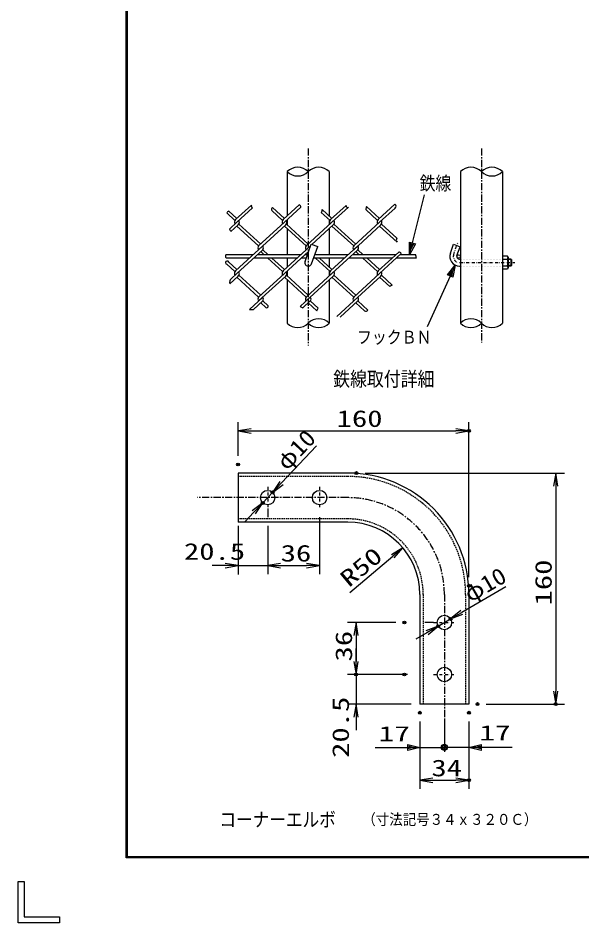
# Model space of a CAD drawing. Units: millimetres, scale not verified, with parts at other scales. Extents: x -4425 to 4425, y -3150 to 3150.
# Drawn here: x -4425 to -2471, y -3150 to -16 of the extents above; entities that cross this region are included whole.
import ezdxf
from ezdxf.enums import TextEntityAlignment as Align

# ---------------------------------------------------------------- set-up
doc = ezdxf.new("R2010")
doc.units = ezdxf.units.MM
doc.header["$LTSCALE"] = 20
doc.header["$PDMODE"] = 32
doc.header["$PDSIZE"] = 10
for name, pattern in [('USER1', [2, 1.25, -0.25, 0.25, -0.25]), ('USER2', [0.26, 0.01, -0.25]), ('USER3', [1.01, 0.5, -0.25, 0.01, -0.25]), ('USER4', [0.375, 0.25, -0.125])]:
    doc.linetypes.add(name, pattern=pattern)
for name, color, linetype, lineweight in [('0-0_1', 7, 'Continuous', 25), ('0-1_EXTCNT-L', 1, 'Continuous', 25), ('0-2_0', 7, 'Continuous', 25), ('0-4_Hatch', 8, 'Continuous', 25), ('0-5_WAKU', 7, 'Continuous', 25)]:
    doc.layers.add(name, color=color, linetype=linetype, lineweight=lineweight)
doc.layers.add('0-3_DEFPOINTS', color=7, linetype='Continuous')
doc.styles.add('ＭＳ ゴシック', font='')
doc.styles.get('ＭＳ ゴシック').set_extended_font_data('MS Gothic')

# ---------------------------------------------------------------- blocks, each defined once
blk = doc.blocks.new('DARROWS')
at = {"layer": '0-2_0', "color": 2}
blk.add_line((0, 0), (-19.982, 0), dxfattribs=at)
blk.add_lwpolyline([(-20, -3.333), (0, 0), (-20, 3.333)], dxfattribs=at)

msp = doc.modelspace()

# ---------------------------------------------------------------- linework, layer by layer
at = {"layer": '0-0_1', "color": 4, "linetype": 'USER1'}
for p, q in [((-3419.05, -467.58), (-3419.05, -1150.43)), ((-2819.05, -467.58), (-2819.05, -1139.73)), ((-3282.27, -1677.29), (-3803.27, -1677.29)), ((-2947.27, -2012.29), (-2947.27, -2441.63))]:
    msp.add_line(p, q, dxfattribs=at)
at = {"layer": '0-0_1'}
for p, q in [((-3491.95, -548.07), (-3491.95, -701.42)), ((-3346.15, -548.07), (-3346.15, -701.74)), ((-2891.95, -548.07), (-2891.95, -1073.07)), ((-2746.15, -548.07), (-2746.15, -1073.07)), ((-3666.38, -710.27), (-3694.37, -684.63)), ((-3670.99, -714.5), (-3616.3, -664.38)), ((-3666.38, -723.46), (-3611.86, -673.5)), ((-3508.43, -717.21), (-3545.49, -683.25)), ((-3501.61, -710.27), (-3542.72, -672.6)), ((-3506.22, -714.5), (-3450.53, -663.47)), ((-3501.61, -723.46), (-3444.39, -671.03)), ((-3343.66, -717.21), (-3374.23, -689.19)), ((-3336.84, -710.27), (-3371.08, -678.89)), ((-3341.45, -714.5), (-3287.87, -665.41)), ((-3336.84, -723.46), (-3279.71, -671.11)), ((-3178.89, -717.21), (-3219.82, -679.7)), ((-3172.07, -710.27), (-3216.97, -669.12)), ((-3176.68, -714.5), (-3118.62, -661.3)), ((-3172.07, -723.46), (-3118.32, -674.21)), ((-3673.2, -717.21), (-3701.35, -691.41)), ((-3491.95, -714.61), (-3491.95, -732.31)), ((-3346.15, -714.92), (-3346.15, -731.99)), ((-3666.38, -723.46), (-3691.33, -746.33)), ((-3661.77, -732.42), (-3687.57, -756.06)), ((-3666.38, -736.64), (-3591.19, -805.54)), ((-3659.56, -729.71), (-3583.99, -798.95)), ((-3501.61, -723.46), (-3591.19, -805.54)), ((-3497, -732.42), (-3591.16, -818.7)), ((-3501.61, -736.64), (-3426.42, -805.54)), ((-3494.79, -729.71), (-3419.22, -798.95)), ((-3491.95, -745.49), (-3491.95, -836.07)), ((-3336.84, -723.46), (-3426.42, -805.54)), ((-3332.22, -732.42), (-3406.59, -800.56)), ((-3346.15, -745.18), (-3346.15, -836.07)), ((-3336.84, -736.64), (-3261.64, -805.54)), ((-3330.01, -729.71), (-3254.45, -798.95)), ((-3172.07, -723.46), (-3261.64, -805.54)), ((-3167.45, -732.42), (-3261.61, -818.7)), ((-3172.07, -736.64), (-3111.19, -792.42)), ((-3165.24, -729.71), (-3111.69, -778.78)), ((-3670.99, -891.85), (-3576.83, -805.57)), ((-3410.31, -803.97), (-3426.39, -818.7)), ((-3407.77, -867.17), (-3386.23, -807.97)), ((-3341.45, -891.85), (-3247.28, -805.57)), ((-2926.33, -830.78), (-2915.1, -799.93)), ((-2915.1, -799.93), (-2892.55, -808.14)), ((-2903.78, -838.99), (-2892.55, -808.14)), ((-3610.11, -836.07), (-3705.25, -836.07)), ((-3666.38, -900.81), (-3576.8, -818.73)), ((-3445.34, -836.07), (-3595.72, -836.07)), ((-3572.26, -836.07), (-3583.99, -825.32)), ((-3557.87, -836.07), (-3576.8, -818.73)), ((-3506.22, -891.85), (-3426.39, -818.7)), ((-3501.61, -900.81), (-3417.51, -823.75)), ((-3421.99, -836.07), (-3430.95, -836.07)), ((-3280.57, -836.07), (-3396.45, -836.07)), ((-3393.1, -836.07), (-3395.61, -833.77)), ((-3336.84, -900.81), (-3247.26, -818.73)), ((-3115.8, -836.07), (-3266.18, -836.07)), ((-3242.72, -836.07), (-3254.45, -825.32)), ((-3228.33, -836.07), (-3247.26, -818.73)), ((-3176.68, -891.85), (-3105.6, -826.72)), ((-3172.07, -900.81), (-3096.73, -831.77)), ((-3046.24, -836.07), (-3101.41, -836.07)), ((-2728.38, -840.57), (-2746.15, -840.57)), ((-2746.15, -840.57), (-2746.15, -885.57)), ((-2726.65, -844.32), (-2728.38, -840.57)), ((-3623.21, -848.07), (-3704.05, -848.07)), ((-3673.2, -894.56), (-3701.08, -869.01)), ((-3666.38, -887.63), (-3694.71, -861.66)), ((-3458.44, -848.07), (-3608.82, -848.07)), ((-3508.43, -894.56), (-3559.17, -848.07)), ((-3501.61, -887.63), (-3544.78, -848.07)), ((-3491.95, -848.07), (-3491.95, -878.78)), ((-3426.36, -848.07), (-3444.05, -848.07)), ((-3293.67, -848.07), (-3400.82, -848.07)), ((-3343.66, -894.56), (-3394.39, -848.07)), ((-3336.84, -887.63), (-3380.01, -848.07)), ((-3346.15, -848.07), (-3346.15, -879.09)), ((-3128.89, -848.07), (-3279.28, -848.07)), ((-3178.89, -894.56), (-3229.62, -848.07)), ((-3172.07, -887.63), (-3215.24, -848.07)), ((-3044.05, -848.07), (-3114.51, -848.07)), ((-2895.32, -851.07), (-2891.95, -851.07)), ((-2895.32, -875.07), (-2891.95, -875.07)), ((-2746.15, -851.83), (-2728.38, -851.83)), ((-2746.15, -874.31), (-2728.38, -874.31)), ((-2716.45, -851.07), (-2726.65, -851.07)), ((-2716.45, -875.07), (-2726.65, -875.07)), ((-2714.65, -852.87), (-2716.45, -851.07)), ((-2716.45, -851.07), (-2716.45, -875.07)), ((-2714.65, -873.27), (-2716.45, -875.07)), ((-2714.65, -852.87), (-2714.65, -873.27)), ((-3666.38, -900.81), (-3686.16, -918.94)), ((-3659.56, -907.06), (-3583.99, -976.3)), ((-3501.61, -900.81), (-3591.19, -982.89)), ((-3494.79, -907.06), (-3419.22, -976.3)), ((-3491.95, -891.96), (-3491.95, -909.66)), ((-3336.84, -900.81), (-3426.42, -982.89)), ((-3346.15, -892.28), (-3346.15, -909.34)), ((-3330.01, -907.06), (-3254.45, -976.3)), ((-3172.07, -900.81), (-3261.64, -982.89)), ((-3165.24, -907.06), (-3128.36, -940.85)), ((-3661.77, -909.77), (-3690.78, -936.35)), ((-3666.38, -913.99), (-3591.19, -982.89)), ((-3497, -909.77), (-3591.16, -996.05)), ((-3501.61, -913.99), (-3426.42, -982.89)), ((-3491.95, -922.84), (-3491.95, -1073.07)), ((-3332.22, -909.77), (-3426.39, -996.05)), ((-3346.15, -922.53), (-3346.15, -1073.07)), ((-3336.84, -913.99), (-3261.64, -982.89)), ((-3167.45, -909.77), (-3261.61, -996.05)), ((-3172.07, -913.99), (-3136.86, -946.25)), ((-3623.07, -1025.3), (-3576.83, -982.92)), ((-3608.7, -1025.31), (-3576.8, -996.08)), ((-3566.03, -1019.13), (-3583.99, -1002.67)), ((-3558.37, -1012.96), (-3576.8, -996.08)), ((-3446.88, -1014.83), (-3412.06, -982.92)), ((-3438.03, -1019.9), (-3412.03, -996.08)), ((-3389.42, -1029.98), (-3419.22, -1002.67)), ((-3384.98, -1020.86), (-3412.03, -996.08)), ((-3320.59, -1050.09), (-3247.28, -982.92)), ((-3308.88, -1052.55), (-3247.26, -996.08)), ((-3223.92, -1030.65), (-3254.45, -1002.67)), ((-3212.87, -1027.59), (-3247.26, -996.08)), ((-3282.27, -1592.29), (-3662.27, -1592.29)), ((-3662.27, -1592.29), (-3662.27, -1762.29)), ((-3559.77, -1714.79), (-3559.77, -1744.79)), ((-3559.77, -1714.79), (-3559.77, -1744.79)), ((-3282.27, -1762.29), (-3662.27, -1762.29)), ((-2862.27, -2012.29), (-2862.27, -1982.29)), ((-3032.27, -2012.29), (-3032.27, -2392.29)), ((-2984.77, -2109.79), (-3014.77, -2109.79)), ((-2947.27, -2441.63), (-2947.27, -2471.63))]:
    msp.add_line(p, q, dxfattribs=at)
at = {"layer": '0-0_1', "color": 4}
for p, q in [((-3068.08, -836.07), (-3016.19, -628.91)), ((-2910.14, -871.55), (-3006.38, -1085.77)), ((-2714.65, -852.87), (-2726.65, -852.87)), ((-2714.65, -873.27), (-2726.65, -873.27)), ((-2947.27, -2471.63), (-2947.27, -2557.29)), ((-3032.27, -2542.29), (-2947.27, -2542.29))]:
    msp.add_line(p, q, dxfattribs=at)
at = {"layer": '0-0_1', "color": 4, "linetype": 'USER3'}
for p, q in [((-2915.05, -834.89), (-2900.48, -794.84)), ((-2895.32, -863.07), (-2891.95, -863.07)), ((-2891.95, -863.07), (-2746.15, -863.07)), ((-2891.95, -863.07), (-2703.17, -863.07)), ((-3559.77, -1639.79), (-3559.77, -1714.79)), ((-3379.77, -1639.79), (-3379.77, -1714.79)), ((-2984.77, -2109.79), (-2909.77, -2109.79)), ((-2984.77, -2289.79), (-2909.77, -2289.79))]:
    msp.add_line(p, q, dxfattribs=at)
at = {"layer": '0-0_1', "linetype": 'USER2'}
for p, q in [((-2891.95, -851.07), (-2746.15, -851.07)), ((-2891.95, -875.07), (-2746.15, -875.07))]:
    msp.add_line(p, q, dxfattribs=at)
at = {"layer": '0-0_1', "linetype": 'USER4'}
for p, q in [((-3282.27, -1603.79), (-3662.27, -1603.79)), ((-3282.27, -1750.79), (-3662.27, -1750.79)), ((-3020.77, -2012.29), (-3020.77, -2392.29)), ((-2873.77, -2012.29), (-2873.77, -2392.29))]:
    msp.add_line(p, q, dxfattribs=at)
at = {"layer": '0-0_1'}
for points in [[(-3430.33, -858.96), (-3408.78, -799.76), (-3386.23, -807.97)], [(-2726.65, -844.32), (-2726.65, -881.82), (-2728.38, -885.57), (-2746.15, -885.57)], [(-2862.27, -2012.29), (-2862.27, -2392.29), (-3032.27, -2392.29)]]:
    msp.add_lwpolyline(points, dxfattribs=at)
at = {"layer": '0-0_1', "color": 4}
for points in [[(-3047.69, -797.88), (-3068.08, -836.07), (-3068.06, -792.77)], [(-2936.93, -905.56), (-2910.14, -871.55), (-2917.77, -914.17)]]:
    msp.add_lwpolyline(points, close=True, dxfattribs=at)
for points in [[(-3052.78, -796.6), (-3062.98, -815.7), (-3062.97, -794.05)], [(-2932.14, -907.71), (-2918.74, -890.71), (-2922.56, -912.02)], [(-3187.27, -2542.29), (-3032.27, -2542.29), (-3074.27, -2552.79), (-3074.27, -2531.79), (-3032.27, -2542.29)], [(-3074.27, -2537.04), (-3053.27, -2542.29), (-3074.27, -2547.54)], [(-2862.27, -2542.29), (-2947.27, -2542.29), (-2947.27, -2531.79)], [(-2712.27, -2542.29), (-2862.27, -2542.29), (-2820.27, -2531.79), (-2820.27, -2552.79), (-2862.27, -2542.29)], [(-2820.27, -2547.54), (-2841.27, -2542.29), (-2820.27, -2537.04)]]:
    msp.add_lwpolyline(points, dxfattribs=at)
at = {"layer": '0-0_1'}
msp.add_circle((-2897.95, -842.07), 6, dxfattribs=at)
at = {"layer": '0-0_1', "color": 4}
for radius in [10.5, 6.83]:
    msp.add_circle((-2947.27, -2542.29), radius, dxfattribs=at)
for centre, radius, start, end in [((-3455.5, -584.85), 51.79, 45.26329, 134.73663), ((-3455.5, -511.28), 51.79, 225.26355, 314.73669), ((-3382.6, -584.85), 51.79, 45.26329, 134.73663), ((-2855.5, -584.85), 51.79, 45.26329, 134.73663), ((-2782.6, -584.85), 51.79, 45.26329, 134.73663), ((-2782.6, -511.28), 51.79, 225.26337, 314.73669), ((-3691.03, -695.05), 10.95, 107.75444, 160.57173), ((-3608.25, -666.11), 8.23, 167.87253, 243.97788), ((-3537.48, -679.65), 8.78, 126.60717, 204.21182), ((-3451.49, -670.52), 7.11, 355.8866, 82.28421), ((-3382.37, -681.07), 11.5, 315.0863, 10.91983), ((-3282.7, -666.69), 5.33, 166.11601, 304.07837), ((-3187.23, -682.79), 32.73, 155.31758, 174.58073), ((-3120.99, -667.81), 6.93, 292.60126, 69.99497), ((-4297.26, -986.67), 651.85, 20.7187, 21.63587), ((-3104.68, -785.35), 9.62, 136.88495, 227.33714), ((-3877.98, -859.35), 174.29, 3.71096, 7.67615), ((-3105.82, -837.42), 10.71, 31.85026, 88.81895), ((-3535.85, -931.62), 498.85, 9.64231, 11.04335), ((-3700.17, -863.36), 5.72, 17.28237, 260.90268), ((-3676.83, -930.73), 15.04, 128.34595, 201.94916), ((-3096.5, -1000.42), 67.55, 118.14438, 126.69124), ((-3615.82, -959.95), 65.75, 263.66666, 276.21576), ((-3563.48, -1014.46), 5.32, 241.29324, 16.34576), ((-3425.04, -986.96), 35.41, 231.91876, 248.48405), ((-3405.98, -1016.29), 21.49, 320.42987, 347.72482), ((-3219.65, -1024.57), 7.42, 234.87939, 336.00775), ((-3382.6, -1109.85), 51.79, 45.26356, 134.73663), ((-2855.5, -1109.85), 51.79, 45.26329, 134.73663), ((-3455.5, -1036.28), 51.79, 225.26337, 314.73669), ((-3382.6, -1036.28), 51.79, 225.26337, 314.73669), ((-2855.5, -1036.28), 51.79, 225.26364, 314.73679), ((-2782.6, -1036.28), 51.79, 225.26364, 314.73679)]:
    msp.add_arc(centre, radius, start, end, dxfattribs=at)
at = {"layer": '0-0_1'}
for centre, radius, start, end in [((-3662.78, -723.46), 12.15, 132.49985, 210.96317), ((-3669.97, -723.46), 12.15, 312.49994, 30.96311), ((-3498.01, -723.46), 12.15, 132.49965, 210.96317), ((-3505.2, -723.46), 12.15, 312.50012, 30.96311), ((-3333.24, -723.46), 12.15, 132.49965, 210.96317), ((-3340.43, -723.46), 12.15, 312.50012, 30.96311), ((-3168.47, -723.46), 12.15, 132.49965, 210.96317), ((-3175.66, -723.46), 12.15, 312.50012, 30.96311), ((-3583.99, -812.13), 9.72, 137.49927, 222.4995), ((-3583.99, -812.13), 9.72, 317.50058, 42.50064), ((-3419.22, -812.13), 9.72, 137.49927, 222.49973), ((-3419.22, -812.13), 9.72, 34.95304, 42.50065), ((-3254.45, -812.13), 9.72, 137.49927, 222.49973), ((-3254.45, -812.13), 9.72, 317.50034, 42.50064), ((-2895.32, -842.07), 33, 160.00006, 270), ((-2895.32, -842.07), 9, 159.99977, 270), ((-2743.79, -844.32), 17.14, 334.02041, 0), ((-3419.05, -863.07), 12, 159.99965, 339.99973), ((-2764, -863.07), 37.35, 342.48389, 17.51721), ((-2743.79, -881.82), 17.14, 0, 25.97959), ((-3662.78, -900.81), 12.15, 132.49985, 210.96317), ((-3669.97, -900.81), 12.15, 312.49994, 30.96311), ((-3498.01, -900.81), 12.15, 132.49965, 210.96317), ((-3505.2, -900.81), 12.15, 312.50012, 30.96311), ((-3333.24, -900.81), 12.15, 132.49965, 210.96317), ((-3340.43, -900.81), 12.15, 312.50012, 30.96311), ((-3168.47, -900.81), 12.15, 132.49965, 210.96317), ((-3175.66, -900.81), 12.15, 312.50012, 30.96311), ((-3583.99, -989.49), 9.72, 137.49927, 222.4995), ((-3583.99, -989.49), 9.72, 317.50058, 42.50064), ((-3419.22, -989.49), 9.72, 137.49927, 222.49973), ((-3419.22, -989.49), 9.72, 317.50034, 42.50064), ((-3254.45, -989.49), 9.72, 137.49927, 222.49973), ((-3254.45, -989.49), 9.72, 317.50034, 42.50064), ((-3282.27, -2012.29), 420, 0, 90), ((-3282.27, -2012.29), 250, 0, 90)]:
    msp.add_arc(centre, radius, start, end, dxfattribs=at)
at = {"layer": '0-0_1', "color": 4, "linetype": 'USER3'}
msp.add_arc((-2895.32, -842.07), 21, 160.00006, 270, dxfattribs=at)
at = {"layer": '0-0_1', "linetype": 'USER4'}
for radius in [408.5, 261.5]:
    msp.add_arc((-3282.27, -2012.29), radius, 0, 90, dxfattribs=at)
at = {"layer": '0-0_1', "color": 4, "linetype": 'USER1'}
msp.add_arc((-3282.27, -2012.29), 335, 0, 90, dxfattribs=at)
at = {"layer": '0-1_EXTCNT-L'}
for p, q in [((-3662.27, -1532.29), (-3662.27, -1416.09)), ((-2862.27, -1952.29), (-2862.27, -1416.09)), ((-3222.27, -1592.29), (-2531.48, -1592.29)), ((-3379.77, -1744.79), (-3379.77, -1942.29)), ((-3662.27, -1775.38), (-3662.27, -1942.88)), ((-3559.77, -1774.79), (-3559.77, -1942.29)), ((-3559.77, -1865.98), (-3559.77, -1942.29)), ((-3662.27, -1883.48), (-3662.27, -1942.29)), ((-3115.98, -2109.79), (-3283.48, -2109.79)), ((-3115.98, -2289.79), (-3283.48, -2289.79)), ((-3074.77, -2289.79), (-3283.48, -2289.79)), ((-3062.27, -2392.29), (-3283.48, -2392.29)), ((-2802.27, -2392.29), (-2531.48, -2392.29)), ((-3032.27, -2452.29), (-3032.27, -2686.09)), ((-2862.27, -2452.29), (-2862.27, -2686.09))]:
    msp.add_line(p, q, dxfattribs=at)
at = {"layer": '0-1_EXTCNT-L', "color": 2}
for p, q in [((-3617.27, -1446.09), (-2907.27, -1446.09)), ((-2561.48, -1637.29), (-2561.48, -2347.29)), ((-3275.07, -2005.84), (-3125.67, -1880.52)), ((-3707.27, -1912.29), (-3752.27, -1912.29)), ((-3662.27, -1912.29), (-3559.77, -1912.29)), ((-3514.77, -1912.29), (-3424.77, -1912.29)), ((-3514.77, -1912.29), (-3469.77, -1912.29)), ((-3253.48, -2154.79), (-3253.48, -2244.79)), ((-3253.48, -2244.79), (-3253.48, -2199.79)), ((-3253.48, -2289.79), (-3253.48, -2392.29)), ((-3253.48, -2437.29), (-3253.48, -2482.29)), ((-2987.27, -2656.09), (-2907.27, -2656.09))]:
    msp.add_line(p, q, dxfattribs=at)
at = {"layer": '0-2_0'}
for p, q in [((-3091.2, -1851.6), (-3125.64, -1880.49)), ((-3662.27, -1912.29), (-3707.23, -1912.29)), ((-3559.77, -1912.29), (-3514.81, -1912.29)), ((-3559.77, -1912.29), (-3514.81, -1912.29)), ((-3379.77, -1912.29), (-3424.73, -1912.29)), ((-3253.48, -2289.79), (-3253.48, -2244.83)), ((-3253.48, -2392.29), (-3253.48, -2437.25))]:
    msp.add_line(p, q, dxfattribs=at)
for points in [[(-3120.85, -1886.26), (-3091.2, -1851.6), (-3130.49, -1874.77)], [(-3707.27, -1919.79), (-3662.27, -1912.29), (-3707.27, -1904.79)], [(-3514.77, -1904.79), (-3559.77, -1912.29), (-3514.77, -1919.79)], [(-3514.77, -1904.79), (-3559.77, -1912.29), (-3514.77, -1919.79)], [(-3424.77, -1919.79), (-3379.77, -1912.29), (-3424.77, -1904.79)], [(-3260.98, -2244.79), (-3253.48, -2289.79), (-3245.98, -2244.79)], [(-3245.98, -2437.29), (-3253.48, -2392.29), (-3260.98, -2437.29)]]:
    msp.add_lwpolyline(points, dxfattribs=at)
at = {"layer": '0-3_DEFPOINTS'}
for p in [(-2862.27, -1446.09), (-3662.27, -1562.29), (-3252.27, -1592.29), (-3542.59, -1659.13), (-3576.95, -1695.45), (-2862.27, -1982.29), (-2925.65, -2097.23), (-3085.98, -2109.79), (-2968.88, -2122.35), (-3253.48, -2289.79), (-3085.98, -2289.79), (-2832.27, -2392.29), (-2561.48, -2392.29), (-3032.27, -2422.29), (-2862.27, -2422.29), (-2862.27, -2656.09)]:
    msp.add_point(p, dxfattribs=at)
at = {"layer": '0-4_Hatch', "color": 2}
for p, q in [((-3390.02, -1497.86), (-3511.66, -1626.44)), ((-3576.95, -1695.45), (-3542.59, -1659.13)), ((-3607.87, -1728.14), (-3638.8, -1760.83)), ((-2733.69, -1985.72), (-2886.74, -2074.63)), ((-2968.88, -2122.35), (-2925.65, -2097.23)), ((-3007.79, -2144.95), (-3046.71, -2167.55))]:
    msp.add_line(p, q, dxfattribs=at)
at = {"layer": '0-4_Hatch'}
for centre in [(-3559.77, -1677.29), (-3379.77, -1677.29), (-2947.27, -2109.79), (-2947.27, -2289.79)]:
    msp.add_circle(centre, 25, dxfattribs=at)
at = {"layer": '0-5_WAKU'}
for p, q in [((-4047.89, -2923.14), (-4047.89, 2922.86)), ((-4403.41, -3006.89), (-4403.41, -3128.65)), ((-4281.64, -3150.14), (-4424.89, -3150.14))]:
    msp.add_line(p, q, dxfattribs=at)
msp.add_lwpolyline([(-4049.89, 2924.86), (4200.11, 2924.86), (4200.11, -2925.14), (-4049.89, -2925.14)], close=True, dxfattribs=at)
for points in [[(4198.11, 2922.86), (4198.11, -2923.14), (-4047.89, -2923.14)], [(4196.11, 2920.86), (4196.11, -2921.14), (-4045.89, -2921.14)], [(-4045.89, -2921.14), (-4045.89, 2920.86), (4196.11, 2920.86)], [(-4424.89, -3150.14), (-4424.89, -3006.89), (-4403.41, -3006.89)], [(-4403.41, -3128.65), (-4281.64, -3128.65), (-4281.64, -3150.14)]]:
    msp.add_lwpolyline(points, dxfattribs=at)

# ---------------------------------------------------------------- block references
at = {"layer": '0-1_EXTCNT-L', "xscale": 2.25, "yscale": 2.25}
for p, rotation in [((-3662.27, -1446.09), 180), ((-2561.48, -1592.29), 90), ((-3253.48, -2109.79), 90), ((-3253.48, -2289.79), 270), ((-2561.48, -2392.29), 270), ((-3032.27, -2656.09), 180)]:
    msp.add_blockref('DARROWS', p, dxfattribs=dict(at, rotation=rotation))
for p in [(-2862.27, -1446.09), (-2862.27, -2656.09)]:
    msp.add_blockref('DARROWS', p, dxfattribs=at)
at = {"layer": '0-4_Hatch', "xscale": 2.25, "yscale": 2.25}
for p, rotation in [((-3542.59, -1659.13), 226.58729), ((-3576.95, -1695.45), 46.58729), ((-2925.65, -2097.23), 210.15331), ((-2968.88, -2122.35), 30.15331)]:
    msp.add_blockref('DARROWS', p, dxfattribs=dict(at, rotation=rotation))

# ---------------------------------------------------------------- texts
at = {"layer": '0-0_1', "color": 4, "style": 'ＭＳ ゴシック'}
for s, height, width, p in [('鉄線', 47.36, 0.85, (-3032.98, -626.42)), ('フックＢＮ', 44.57, 0.85, (-3250.3, -1157.09)), ('鉄線取付詳細', 50.44, 0.85, (-3332.67, -1306.6)), ('17', 53.04, 1.5, (-3174.99, -2537.43)), ('17', 53.04, 1.5, (-2825.78, -2534.13)), ('コーナーエルボ', 49.68, 0.85, (-3726.77, -2831.84)), ('（寸法記号３４ｘ３２０Ｃ）', 38.03, 0.9, (-3231.77, -2822.1))]:
    msp.add_text(s, height=height, dxfattribs=dict(at, width=width)).set_placement(p, align=Align.BOTTOM_LEFT)
at = {"layer": '0-1_EXTCNT-L', "color": 3, "style": 'ＭＳ ゴシック', "width": 1.35}
for s, p in [('160', (-3320.77, -1449.7)), ('20.5', (-3850, -1909.98)), ('36', (-3514.77, -1915.89)), ('34', (-2992.27, -2659.7))]:
    msp.add_text(s, height=57.77, dxfattribs=at).set_placement(p, align=Align.BOTTOM_LEFT)
for s, rotation, p in [('R50', 39.99, (-3267.01, -2003.78)), ('160', 90, (-2557.88, -2050.79)), ('36', 90, (-3249.88, -2244.79)), ('20.5', 90, (-3260.75, -2578.66))]:
    msp.add_text(s, height=57.77, rotation=rotation, dxfattribs=at).set_placement(p, align=Align.BOTTOM_LEFT)
at = {"layer": '0-4_Hatch', "color": 3, "style": 'ＭＳ ゴシック', "width": 1.1}
for rotation, p in [(46.587, (-3480.38, -1598.62)), (30.153, (-2848.87, -2056.79))]:
    msp.add_text('φ10', height=57.77, rotation=rotation, dxfattribs=at).set_placement(p, align=Align.BOTTOM_LEFT)

doc.saveas('drawing.dxf')
